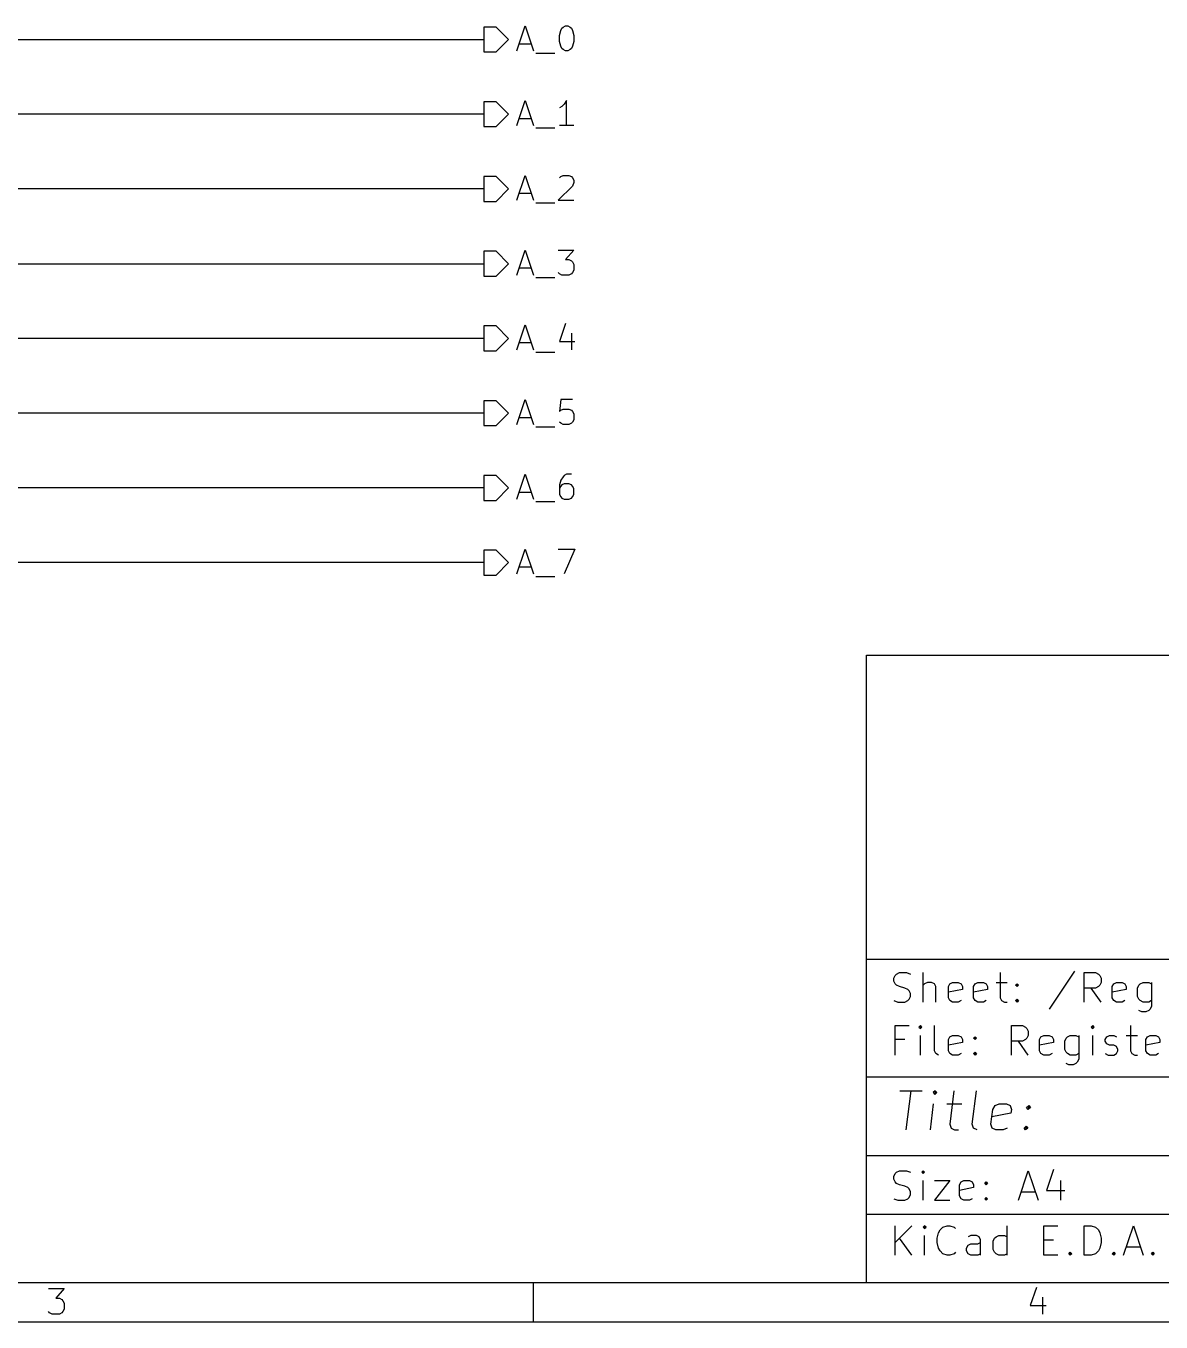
# Model space of a CAD drawing. Extents: x 0.4 to 11.3, y -7.9 to -0.4.
# Drawn here: x 5.281 to 7.56, y -7.874 to -5.273 of the extents above; entities that cross this region are included whole.
import ezdxf

# ---------------------------------------------------------------- set-up
doc = ezdxf.new("R2010")
doc.units = 0
doc.header["$MEASUREMENT"] = 0
for name, color, linetype in [('BROWN2', 54, 'CONTINUOUS'), ('GREEN3', 91, 'CONTINUOUS'), ('RED2', 1, 'CONTINUOUS')]:
    doc.layers.add(name, color=color, linetype=linetype)

msp = doc.modelspace()

# ---------------------------------------------------------------- linework, layer by layer
at = {"layer": 'BROWN2', "linetype": 'CONTINUOUS'}
for p, q in [((6.225, -5.275), (6.2, -5.275)), ((6.2, -5.275), (6.2, -5.325)), ((6.25, -5.3), (6.225, -5.275)), ((6.2664, -5.3228), (6.283, -5.2728)), ((6.283, -5.2728), (6.2997, -5.3228)), ((6.3545, -5.2823), (6.3568, -5.2776)), ((6.3568, -5.2776), (6.3592, -5.2752)), ((6.3592, -5.2752), (6.364, -5.2728)), ((6.364, -5.2728), (6.3688, -5.2728)), ((6.3688, -5.2728), (6.3735, -5.2752)), ((6.3735, -5.2752), (6.3759, -5.2776)), ((6.3759, -5.2776), (6.3783, -5.2823)), ((6.225, -5.325), (6.25, -5.3)), ((6.3521, -5.2919), (6.3545, -5.2823)), ((6.3521, -5.3038), (6.3521, -5.2919)), ((6.3545, -5.3133), (6.3521, -5.3038)), ((6.3783, -5.2823), (6.3807, -5.2919)), ((6.3807, -5.3038), (6.3783, -5.3133)), ((6.3807, -5.2919), (6.3807, -5.3038)), ((6.2, -5.325), (6.225, -5.325)), ((6.2711, -5.3085), (6.2949, -5.3085)), ((6.3045, -5.3276), (6.3426, -5.3276)), ((6.3568, -5.318), (6.3545, -5.3133)), ((6.3592, -5.3204), (6.3568, -5.318)), ((6.364, -5.3228), (6.3592, -5.3204)), ((6.3688, -5.3228), (6.364, -5.3228)), ((6.3735, -5.3204), (6.3688, -5.3228)), ((6.3759, -5.318), (6.3735, -5.3204)), ((6.3783, -5.3133), (6.3759, -5.318)), ((6.225, -5.425), (6.2, -5.425)), ((6.2, -5.425), (6.2, -5.475)), ((6.25, -5.45), (6.225, -5.425)), ((6.2664, -5.4728), (6.283, -5.4228)), ((6.283, -5.4228), (6.2997, -5.4728)), ((6.3568, -5.4347), (6.3521, -5.4371)), ((6.3616, -5.4299), (6.3568, -5.4347)), ((6.3664, -5.4228), (6.3616, -5.4299)), ((6.3664, -5.4728), (6.3664, -5.4228)), ((6.225, -5.475), (6.25, -5.45)), ((6.2711, -5.4585), (6.2949, -5.4585)), ((6.2, -5.475), (6.225, -5.475)), ((6.3045, -5.4776), (6.3426, -5.4776)), ((6.3807, -5.4728), (6.3521, -5.4728)), ((6.225, -5.575), (6.2, -5.575)), ((6.2, -5.575), (6.2, -5.625)), ((6.25, -5.6), (6.225, -5.575)), ((6.2664, -5.6228), (6.283, -5.5728)), ((6.283, -5.5728), (6.2997, -5.6228)), ((6.3521, -5.5776), (6.3545, -5.5752)), ((6.3545, -5.5752), (6.3592, -5.5728)), ((6.3592, -5.5728), (6.3711, -5.5728)), ((6.3711, -5.5728), (6.3759, -5.5752)), ((6.3759, -5.5752), (6.3783, -5.5776)), ((6.3783, -5.5776), (6.3807, -5.5823)), ((6.3807, -5.5871), (6.3783, -5.5942)), ((6.3807, -5.5823), (6.3807, -5.5871)), ((6.225, -5.625), (6.25, -5.6)), ((6.2711, -5.6085), (6.2949, -5.6085)), ((6.3783, -5.5942), (6.3497, -5.6228)), ((6.2, -5.625), (6.225, -5.625)), ((6.3045, -5.6276), (6.3426, -5.6276)), ((6.3497, -5.6228), (6.3807, -5.6228)), ((6.2664, -5.7728), (6.283, -5.7228)), ((6.283, -5.7228), (6.2997, -5.7728)), ((6.3497, -5.7228), (6.3807, -5.7228)), ((6.3807, -5.7228), (6.364, -5.7419)), ((6.225, -5.725), (6.2, -5.725)), ((6.2, -5.725), (6.2, -5.775)), ((6.25, -5.75), (6.225, -5.725)), ((6.364, -5.7419), (6.3711, -5.7419)), ((6.3711, -5.7419), (6.3759, -5.7442)), ((6.3759, -5.7442), (6.3783, -5.7466)), ((6.3783, -5.7466), (6.3807, -5.7514)), ((6.2, -5.775), (6.225, -5.775)), ((6.225, -5.775), (6.25, -5.75)), ((6.2711, -5.7585), (6.2949, -5.7585)), ((6.3521, -5.7704), (6.3497, -5.768)), ((6.3568, -5.7728), (6.3521, -5.7704)), ((6.3711, -5.7728), (6.3568, -5.7728)), ((6.3759, -5.7704), (6.3711, -5.7728)), ((6.3783, -5.768), (6.3759, -5.7704)), ((6.3807, -5.7633), (6.3783, -5.768)), ((6.3807, -5.7514), (6.3807, -5.7633)), ((6.3045, -5.7776), (6.3426, -5.7776)), ((6.225, -5.875), (6.2, -5.875)), ((6.2, -5.875), (6.2, -5.925)), ((6.25, -5.9), (6.225, -5.875)), ((6.2664, -5.9228), (6.283, -5.8728)), ((6.283, -5.8728), (6.2997, -5.9228)), ((6.364, -5.8704), (6.3521, -5.9061)), ((6.225, -5.925), (6.25, -5.9)), ((6.3759, -5.8895), (6.3759, -5.9228)), ((6.2, -5.925), (6.225, -5.925)), ((6.2711, -5.9085), (6.2949, -5.9085)), ((6.3045, -5.9276), (6.3426, -5.9276)), ((6.3521, -5.9061), (6.383, -5.9061)), ((6.225, -6.025), (6.2, -6.025)), ((6.2, -6.025), (6.2, -6.075)), ((6.25, -6.05), (6.225, -6.025)), ((6.2664, -6.0728), (6.283, -6.0228)), ((6.283, -6.0228), (6.2997, -6.0728)), ((6.3545, -6.0228), (6.3521, -6.0466)), ((6.3783, -6.0228), (6.3545, -6.0228)), ((6.225, -6.075), (6.25, -6.05)), ((6.2711, -6.0585), (6.2949, -6.0585)), ((6.3521, -6.0466), (6.3545, -6.0442)), ((6.3545, -6.0442), (6.3592, -6.0419)), ((6.3592, -6.0419), (6.3711, -6.0419)), ((6.3711, -6.0419), (6.3759, -6.0442)), ((6.3759, -6.0442), (6.3783, -6.0466)), ((6.3783, -6.0466), (6.3807, -6.0514)), ((6.3807, -6.0514), (6.3807, -6.0633)), ((6.2, -6.075), (6.225, -6.075)), ((6.3045, -6.0776), (6.3426, -6.0776)), ((6.3545, -6.0704), (6.3521, -6.068)), ((6.3592, -6.0728), (6.3545, -6.0704)), ((6.3711, -6.0728), (6.3592, -6.0728)), ((6.3759, -6.0704), (6.3711, -6.0728)), ((6.3783, -6.068), (6.3759, -6.0704)), ((6.3807, -6.0633), (6.3783, -6.068)), ((6.225, -6.175), (6.2, -6.175)), ((6.2, -6.175), (6.2, -6.225)), ((6.25, -6.2), (6.225, -6.175)), ((6.2664, -6.2228), (6.283, -6.1728)), ((6.283, -6.1728), (6.2997, -6.2228)), ((6.3545, -6.1847), (6.3521, -6.1942)), ((6.3592, -6.1776), (6.3545, -6.1847)), ((6.3616, -6.1752), (6.3592, -6.1776)), ((6.3664, -6.1728), (6.3616, -6.1752)), ((6.3759, -6.1728), (6.3664, -6.1728)), ((6.225, -6.225), (6.25, -6.2)), ((6.2711, -6.2085), (6.2949, -6.2085)), ((6.3521, -6.1942), (6.3521, -6.2133)), ((6.3545, -6.1966), (6.3521, -6.2014)), ((6.3521, -6.2133), (6.3545, -6.218)), ((6.3568, -6.1942), (6.3545, -6.1966)), ((6.3616, -6.1919), (6.3568, -6.1942)), ((6.3711, -6.1919), (6.3616, -6.1919)), ((6.3759, -6.1942), (6.3711, -6.1919)), ((6.3783, -6.1966), (6.3759, -6.1942)), ((6.3807, -6.2014), (6.3783, -6.1966)), ((6.3783, -6.218), (6.3807, -6.2133)), ((6.3807, -6.2133), (6.3807, -6.2014)), ((6.2, -6.225), (6.225, -6.225)), ((6.3045, -6.2276), (6.3426, -6.2276)), ((6.3545, -6.218), (6.3568, -6.2204)), ((6.3568, -6.2204), (6.3616, -6.2228)), ((6.3616, -6.2228), (6.3711, -6.2228)), ((6.3711, -6.2228), (6.3759, -6.2204)), ((6.3759, -6.2204), (6.3783, -6.218)), ((6.225, -6.325), (6.2, -6.325)), ((6.2, -6.325), (6.2, -6.375)), ((6.25, -6.35), (6.225, -6.325)), ((6.2664, -6.3728), (6.283, -6.3228)), ((6.283, -6.3228), (6.2997, -6.3728)), ((6.3497, -6.3228), (6.383, -6.3228)), ((6.383, -6.3228), (6.3616, -6.3728)), ((6.225, -6.375), (6.25, -6.35)), ((6.2711, -6.3585), (6.2949, -6.3585)), ((6.2, -6.375), (6.225, -6.375)), ((6.3045, -6.3776), (6.3426, -6.3776))]:
    msp.add_line(p, q, dxfattribs=at)
at = {"layer": 'GREEN3', "linetype": 'CONTINUOUS'}
for p, q in [((4.5, -5.3), (6.2, -5.3)), ((6.2, -5.45), (4.15, -5.45)), ((6.2, -5.6), (3.8, -5.6)), ((3.45, -5.75), (6.2, -5.75)), ((6.2, -5.9), (3.1, -5.9)), ((6.2, -6.05), (2.8, -6.05)), ((6.2, -6.2), (2.5, -6.2)), ((6.2, -6.35), (2.2, -6.35))]:
    msp.add_line(p, q, dxfattribs=at)
at = {"layer": 'RED2', "linetype": 'CONTINUOUS'}
for p, q in [((6.9686, -6.5357), (11.2206, -6.5357)), ((6.9686, -7.7956), (6.9686, -6.5357)), ((6.9686, -7.146), (11.2206, -7.146)), ((7.0231, -7.1842), (7.0259, -7.1786)), ((7.0259, -7.1786), (7.0287, -7.1758)), ((7.0287, -7.1758), (7.0343, -7.173)), ((7.0343, -7.173), (7.0484, -7.173)), ((7.0484, -7.173), (7.0568, -7.1758)), ((7.0821, -7.232), (7.0821, -7.173)), ((7.2368, -7.173), (7.2368, -7.2236)), ((7.3859, -7.1702), (7.3352, -7.2461)), ((7.4055, -7.232), (7.4055, -7.173)), ((7.4055, -7.173), (7.428, -7.173)), ((7.428, -7.173), (7.4337, -7.1758)), ((7.4337, -7.1758), (7.4365, -7.1786)), ((7.4365, -7.1786), (7.4393, -7.1842)), ((7.0231, -7.1898), (7.0231, -7.1842)), ((7.0259, -7.1955), (7.0231, -7.1898)), ((7.0287, -7.1983), (7.0259, -7.1955)), ((7.0343, -7.2011), (7.0287, -7.1983)), ((7.0456, -7.2039), (7.0343, -7.2011)), ((7.0512, -7.2067), (7.0456, -7.2039)), ((7.085, -7.1955), (7.0821, -7.1983)), ((7.0906, -7.1926), (7.085, -7.1955)), ((7.099, -7.1926), (7.0906, -7.1926)), ((7.1046, -7.1955), (7.099, -7.1926)), ((7.1075, -7.2011), (7.1046, -7.1955)), ((7.1075, -7.232), (7.1075, -7.2011)), ((7.1328, -7.2011), (7.1356, -7.1955)), ((7.1328, -7.2236), (7.1328, -7.2011)), ((7.1356, -7.1955), (7.1412, -7.1926)), ((7.1412, -7.1926), (7.1524, -7.1926)), ((7.1524, -7.1926), (7.1581, -7.1955)), ((7.1581, -7.1955), (7.1609, -7.2011)), ((7.1609, -7.2011), (7.1609, -7.2067)), ((7.1834, -7.2011), (7.1862, -7.1955)), ((7.1834, -7.2236), (7.1834, -7.2011)), ((7.1862, -7.1955), (7.1918, -7.1926)), ((7.1918, -7.1926), (7.2031, -7.1926)), ((7.2031, -7.1926), (7.2087, -7.1955)), ((7.2087, -7.1955), (7.2115, -7.2011)), ((7.2115, -7.2011), (7.2115, -7.2067)), ((7.2284, -7.1926), (7.2509, -7.1926)), ((7.2677, -7.1983), (7.2706, -7.1955)), ((7.2706, -7.2011), (7.2677, -7.1983)), ((7.2706, -7.1955), (7.2734, -7.1983)), ((7.2706, -7.1955), (7.2706, -7.2011)), ((7.2734, -7.1983), (7.2706, -7.2011)), ((7.428, -7.2039), (7.4055, -7.2039)), ((7.4393, -7.232), (7.4196, -7.2039)), ((7.4337, -7.2011), (7.428, -7.2039)), ((7.4365, -7.1983), (7.4337, -7.2011)), ((7.4393, -7.1926), (7.4365, -7.1983)), ((7.4393, -7.1842), (7.4393, -7.1926)), ((7.4618, -7.2011), (7.4646, -7.1955)), ((7.4618, -7.2236), (7.4618, -7.2011)), ((7.4646, -7.1955), (7.4702, -7.1926)), ((7.4702, -7.1926), (7.4815, -7.1926)), ((7.4815, -7.1926), (7.4871, -7.1955)), ((7.4871, -7.1955), (7.4899, -7.2011)), ((7.4899, -7.2011), (7.4899, -7.2067)), ((7.5124, -7.2039), (7.5152, -7.1983)), ((7.5124, -7.2208), (7.5124, -7.2039)), ((7.5152, -7.1983), (7.518, -7.1955)), ((7.518, -7.1955), (7.5236, -7.1926)), ((7.5236, -7.1926), (7.5349, -7.1926)), ((7.5349, -7.1926), (7.5405, -7.1955)), ((7.5405, -7.1926), (7.5405, -7.2405)), ((7.0231, -7.2292), (7.0315, -7.232)), ((7.0315, -7.232), (7.0456, -7.232)), ((7.0456, -7.232), (7.0512, -7.2292)), ((7.054, -7.2095), (7.0512, -7.2067)), ((7.0512, -7.2292), (7.054, -7.2264)), ((7.0568, -7.2151), (7.054, -7.2095)), ((7.054, -7.2264), (7.0568, -7.2208)), ((7.0568, -7.2208), (7.0568, -7.2151)), ((7.1609, -7.2067), (7.1328, -7.2123)), ((7.1356, -7.2292), (7.1328, -7.2236)), ((7.1412, -7.232), (7.1356, -7.2292)), ((7.1524, -7.232), (7.1412, -7.232)), ((7.1581, -7.2292), (7.1524, -7.232)), ((7.2115, -7.2067), (7.1834, -7.2123)), ((7.1862, -7.2292), (7.1834, -7.2236)), ((7.1918, -7.232), (7.1862, -7.2292)), ((7.2031, -7.232), (7.1918, -7.232)), ((7.2087, -7.2292), (7.2031, -7.232)), ((7.2368, -7.2236), (7.2396, -7.2292)), ((7.2396, -7.2292), (7.2452, -7.232)), ((7.2452, -7.232), (7.2509, -7.232)), ((7.2677, -7.2292), (7.2706, -7.2264)), ((7.2706, -7.232), (7.2677, -7.2292)), ((7.2706, -7.2264), (7.2734, -7.2292)), ((7.2706, -7.2264), (7.2706, -7.232)), ((7.2734, -7.2292), (7.2706, -7.232)), ((7.4899, -7.2067), (7.4618, -7.2123)), ((7.4646, -7.2292), (7.4618, -7.2236)), ((7.4702, -7.232), (7.4646, -7.2292)), ((7.4815, -7.232), (7.4702, -7.232)), ((7.4871, -7.2292), (7.4815, -7.232)), ((7.5152, -7.2264), (7.5124, -7.2208)), ((7.518, -7.2292), (7.5152, -7.2264)), ((7.5236, -7.232), (7.518, -7.2292)), ((7.5349, -7.232), (7.5236, -7.232)), ((7.5405, -7.2292), (7.5349, -7.232)), ((7.5208, -7.2517), (7.5152, -7.2489)), ((7.5293, -7.2517), (7.5208, -7.2517)), ((7.5349, -7.2489), (7.5293, -7.2517)), ((7.5377, -7.2461), (7.5349, -7.2489)), ((7.5405, -7.2405), (7.5377, -7.2461)), ((7.0259, -7.3383), (7.0259, -7.2793)), ((7.0259, -7.2793), (7.054, -7.2793)), ((7.0765, -7.2793), (7.0737, -7.2821)), ((7.0737, -7.2821), (7.0765, -7.2849)), ((7.0793, -7.2821), (7.0765, -7.2793)), ((7.0765, -7.2793), (7.0765, -7.2849)), ((7.0765, -7.2849), (7.0793, -7.2821)), ((7.1046, -7.3299), (7.1046, -7.2793)), ((7.2593, -7.3383), (7.2593, -7.2793)), ((7.2593, -7.2793), (7.2818, -7.2793)), ((7.2818, -7.2793), (7.2874, -7.2821)), ((7.2874, -7.2821), (7.2902, -7.2849)), ((7.4224, -7.2793), (7.4196, -7.2821)), ((7.4196, -7.2821), (7.4224, -7.2849)), ((7.4252, -7.2821), (7.4224, -7.2793)), ((7.4224, -7.2793), (7.4224, -7.2849)), ((7.4224, -7.2849), (7.4252, -7.2821)), ((7.4983, -7.2793), (7.4983, -7.3299)), ((7.0456, -7.3074), (7.0259, -7.3074)), ((7.0765, -7.3383), (7.0765, -7.2989)), ((7.1328, -7.3074), (7.1356, -7.3018)), ((7.1328, -7.3299), (7.1328, -7.3074)), ((7.1356, -7.3018), (7.1412, -7.2989)), ((7.1412, -7.2989), (7.1524, -7.2989)), ((7.1524, -7.2989), (7.1581, -7.3018)), ((7.1581, -7.3018), (7.1609, -7.3074)), ((7.1609, -7.3074), (7.1609, -7.313)), ((7.1834, -7.3046), (7.1862, -7.3018)), ((7.1862, -7.3074), (7.1834, -7.3046)), ((7.1862, -7.3018), (7.189, -7.3046)), ((7.1862, -7.3018), (7.1862, -7.3074)), ((7.189, -7.3046), (7.1862, -7.3074)), ((7.2818, -7.3102), (7.2593, -7.3102)), ((7.2931, -7.3383), (7.2734, -7.3102)), ((7.2874, -7.3074), (7.2818, -7.3102)), ((7.2902, -7.3046), (7.2874, -7.3074)), ((7.2902, -7.2849), (7.2931, -7.2905)), ((7.2931, -7.2989), (7.2902, -7.3046)), ((7.2931, -7.2905), (7.2931, -7.2989)), ((7.3156, -7.3074), (7.3184, -7.3018)), ((7.3156, -7.3299), (7.3156, -7.3074)), ((7.3184, -7.3018), (7.324, -7.2989)), ((7.324, -7.2989), (7.3352, -7.2989)), ((7.3352, -7.2989), (7.3409, -7.3018)), ((7.3409, -7.3018), (7.3437, -7.3074)), ((7.3437, -7.3074), (7.3437, -7.313)), ((7.3662, -7.3102), (7.369, -7.3046)), ((7.3662, -7.3271), (7.3662, -7.3102)), ((7.369, -7.3046), (7.3718, -7.3018)), ((7.3718, -7.3018), (7.3774, -7.2989)), ((7.3774, -7.2989), (7.3887, -7.2989)), ((7.3887, -7.2989), (7.3943, -7.3018)), ((7.3943, -7.2989), (7.3943, -7.3468)), ((7.4224, -7.3383), (7.4224, -7.2989)), ((7.4477, -7.3074), (7.4505, -7.3018)), ((7.4477, -7.3102), (7.4477, -7.3074)), ((7.4505, -7.3158), (7.4477, -7.3102)), ((7.4505, -7.3018), (7.4562, -7.2989)), ((7.4562, -7.2989), (7.4646, -7.2989)), ((7.4646, -7.2989), (7.4702, -7.3018)), ((7.4899, -7.2989), (7.5124, -7.2989)), ((7.5293, -7.3074), (7.5321, -7.3018)), ((7.5293, -7.3299), (7.5293, -7.3074)), ((7.5321, -7.3018), (7.5377, -7.2989)), ((7.5377, -7.2989), (7.549, -7.2989)), ((7.549, -7.2989), (7.5546, -7.3018)), ((7.5546, -7.3018), (7.5574, -7.3074)), ((7.5574, -7.3074), (7.5574, -7.313)), ((7.1075, -7.3355), (7.1046, -7.3299)), ((7.1131, -7.3383), (7.1075, -7.3355)), ((7.1609, -7.313), (7.1328, -7.3186)), ((7.1356, -7.3355), (7.1328, -7.3299)), ((7.1412, -7.3383), (7.1356, -7.3355)), ((7.1581, -7.3355), (7.1524, -7.3383)), ((7.1834, -7.3355), (7.1862, -7.3327)), ((7.1862, -7.3383), (7.1834, -7.3355)), ((7.1862, -7.3327), (7.189, -7.3355)), ((7.1862, -7.3327), (7.1862, -7.3383)), ((7.189, -7.3355), (7.1862, -7.3383)), ((7.3437, -7.313), (7.3156, -7.3186)), ((7.3184, -7.3355), (7.3156, -7.3299)), ((7.324, -7.3383), (7.3184, -7.3355)), ((7.3409, -7.3355), (7.3352, -7.3383)), ((7.369, -7.3327), (7.3662, -7.3271)), ((7.3718, -7.3355), (7.369, -7.3327)), ((7.3774, -7.3383), (7.3718, -7.3355)), ((7.3943, -7.3355), (7.3887, -7.3383)), ((7.4477, -7.3355), (7.4533, -7.3383)), ((7.4562, -7.3186), (7.4505, -7.3158)), ((7.4646, -7.3186), (7.4562, -7.3186)), ((7.4702, -7.3214), (7.4646, -7.3186)), ((7.4646, -7.3383), (7.4702, -7.3355)), ((7.473, -7.3271), (7.4702, -7.3214)), ((7.4702, -7.3355), (7.473, -7.3299)), ((7.473, -7.3299), (7.473, -7.3271)), ((7.4983, -7.3299), (7.5012, -7.3355)), ((7.5012, -7.3355), (7.5068, -7.3383)), ((7.5574, -7.313), (7.5293, -7.3186)), ((7.5321, -7.3355), (7.5293, -7.3299)), ((7.5377, -7.3383), (7.5321, -7.3355)), ((7.5546, -7.3355), (7.549, -7.3383)), ((7.1524, -7.3383), (7.1412, -7.3383)), ((7.3352, -7.3383), (7.324, -7.3383)), ((7.3746, -7.358), (7.369, -7.3552)), ((7.383, -7.358), (7.3746, -7.358)), ((7.3887, -7.3383), (7.3774, -7.3383)), ((7.3887, -7.3552), (7.383, -7.358)), ((7.3915, -7.3524), (7.3887, -7.3552)), ((7.3943, -7.3468), (7.3915, -7.3524)), ((7.4533, -7.3383), (7.4646, -7.3383)), ((7.5068, -7.3383), (7.5124, -7.3383)), ((7.549, -7.3383), (7.5377, -7.3383)), ((6.9686, -7.3822), (11.2206, -7.3822)), ((7.0352, -7.4099), (7.0802, -7.4099)), ((7.0478, -7.4886), (7.0577, -7.4099)), ((7.1064, -7.4099), (7.1022, -7.4137)), ((7.1022, -7.4137), (7.1055, -7.4174)), ((7.1064, -7.4099), (7.1055, -7.4174)), ((7.1055, -7.4174), (7.1097, -7.4137)), ((7.1097, -7.4137), (7.1064, -7.4099)), ((7.1439, -7.4099), (7.1355, -7.4774)), ((7.1805, -7.4774), (7.1889, -7.4099)), ((7.0966, -7.4886), (7.1031, -7.4362)), ((7.1294, -7.4362), (7.1594, -7.4362)), ((7.2217, -7.4474), (7.2264, -7.4399)), ((7.2264, -7.4399), (7.2344, -7.4362)), ((7.2344, -7.4362), (7.2494, -7.4362)), ((7.2494, -7.4362), (7.2564, -7.4399)), ((7.2564, -7.4399), (7.2592, -7.4474)), ((7.2897, -7.4436), (7.2939, -7.4399)), ((7.2939, -7.4399), (7.293, -7.4474)), ((7.2939, -7.4399), (7.2972, -7.4436)), ((7.218, -7.4774), (7.2217, -7.4474)), ((7.2583, -7.4549), (7.2199, -7.4624)), ((7.2592, -7.4474), (7.2583, -7.4549)), ((7.293, -7.4474), (7.2897, -7.4436)), ((7.2972, -7.4436), (7.293, -7.4474)), ((7.1355, -7.4774), (7.1383, -7.4849)), ((7.1383, -7.4849), (7.1453, -7.4886)), ((7.1453, -7.4886), (7.1528, -7.4886)), ((7.1833, -7.4849), (7.1805, -7.4774)), ((7.1903, -7.4886), (7.1833, -7.4849)), ((7.2208, -7.4849), (7.218, -7.4774)), ((7.2278, -7.4886), (7.2208, -7.4849)), ((7.2428, -7.4886), (7.2278, -7.4886)), ((7.2508, -7.4849), (7.2428, -7.4886)), ((7.2845, -7.4849), (7.2888, -7.4811)), ((7.2878, -7.4886), (7.2845, -7.4849)), ((7.2888, -7.4811), (7.2878, -7.4886)), ((7.292, -7.4849), (7.2878, -7.4886)), ((7.2888, -7.4811), (7.292, -7.4849)), ((6.9686, -7.5397), (11.2206, -7.5397)), ((7.3437, -7.5678), (7.3296, -7.61)), ((7.0231, -7.5819), (7.0259, -7.5762)), ((7.0231, -7.5875), (7.0231, -7.5819)), ((7.0259, -7.5931), (7.0231, -7.5875)), ((7.0259, -7.5762), (7.0287, -7.5734)), ((7.0287, -7.5959), (7.0259, -7.5931)), ((7.0287, -7.5734), (7.0343, -7.5706)), ((7.0343, -7.5987), (7.0287, -7.5959)), ((7.0343, -7.5706), (7.0484, -7.5706)), ((7.0484, -7.5706), (7.0568, -7.5734)), ((7.0821, -7.5706), (7.0793, -7.5734)), ((7.0793, -7.5734), (7.0821, -7.5762)), ((7.085, -7.5734), (7.0821, -7.5706)), ((7.0821, -7.5706), (7.0821, -7.5762)), ((7.0821, -7.5762), (7.085, -7.5734)), ((7.0821, -7.6297), (7.0821, -7.5903)), ((7.1046, -7.5903), (7.1356, -7.5903)), ((7.1356, -7.5903), (7.1046, -7.6297)), ((7.1553, -7.5987), (7.1581, -7.5931)), ((7.1581, -7.5931), (7.1637, -7.5903)), ((7.1637, -7.5903), (7.1749, -7.5903)), ((7.1749, -7.5903), (7.1806, -7.5931)), ((7.1806, -7.5931), (7.1834, -7.5987)), ((7.2059, -7.5959), (7.2087, -7.5931)), ((7.2087, -7.5987), (7.2059, -7.5959)), ((7.2087, -7.5931), (7.2115, -7.5959)), ((7.2087, -7.5931), (7.2087, -7.5987)), ((7.2115, -7.5959), (7.2087, -7.5987)), ((7.2734, -7.6297), (7.2931, -7.5706)), ((7.2931, -7.5706), (7.3127, -7.6297)), ((7.3577, -7.5903), (7.3577, -7.6297)), ((7.0456, -7.6015), (7.0343, -7.5987)), ((7.0512, -7.6043), (7.0456, -7.6015)), ((7.054, -7.6072), (7.0512, -7.6043)), ((7.0568, -7.6128), (7.054, -7.6072)), ((7.054, -7.624), (7.0568, -7.6184)), ((7.0568, -7.6184), (7.0568, -7.6128)), ((7.1553, -7.6212), (7.1553, -7.5987)), ((7.1834, -7.6043), (7.1553, -7.61)), ((7.1581, -7.6268), (7.1553, -7.6212)), ((7.1834, -7.5987), (7.1834, -7.6043)), ((7.279, -7.6128), (7.3071, -7.6128)), ((7.3296, -7.61), (7.3662, -7.61)), ((7.0231, -7.6268), (7.0315, -7.6297)), ((7.0315, -7.6297), (7.0456, -7.6297)), ((7.0456, -7.6297), (7.0512, -7.6268)), ((7.0512, -7.6268), (7.054, -7.624)), ((7.1046, -7.6297), (7.1356, -7.6297)), ((7.1637, -7.6297), (7.1581, -7.6268)), ((7.1749, -7.6297), (7.1637, -7.6297)), ((7.1806, -7.6268), (7.1749, -7.6297)), ((7.2059, -7.6268), (7.2087, -7.624)), ((7.2087, -7.6297), (7.2059, -7.6268)), ((7.2087, -7.624), (7.2115, -7.6268)), ((7.2087, -7.624), (7.2087, -7.6297)), ((7.2115, -7.6268), (7.2087, -7.6297)), ((6.9686, -7.6578), (11.2206, -7.6578)), ((7.0259, -7.7399), (7.0259, -7.6808)), ((7.0596, -7.6808), (7.0259, -7.7146)), ((7.085, -7.6808), (7.0821, -7.6836)), ((7.0821, -7.6836), (7.085, -7.6865)), ((7.0878, -7.6836), (7.085, -7.6808)), ((7.085, -7.6808), (7.085, -7.6865)), ((7.085, -7.6865), (7.0878, -7.6836)), ((7.1103, -7.7061), (7.1131, -7.6949)), ((7.1131, -7.6949), (7.1159, -7.6893)), ((7.1159, -7.6893), (7.1215, -7.6836)), ((7.1215, -7.6836), (7.13, -7.6808)), ((7.13, -7.6808), (7.1356, -7.6808)), ((7.1356, -7.6808), (7.144, -7.6836)), ((7.144, -7.6836), (7.1468, -7.6865)), ((7.2509, -7.7399), (7.2509, -7.6808)), ((7.324, -7.7399), (7.324, -7.6808)), ((7.324, -7.6808), (7.3521, -7.6808)), ((7.4055, -7.7399), (7.4055, -7.6808)), ((7.4055, -7.6808), (7.4196, -7.6808)), ((7.4196, -7.6808), (7.428, -7.6836)), ((7.428, -7.6836), (7.4337, -7.6893)), ((7.4337, -7.6893), (7.4365, -7.6949)), ((7.4365, -7.6949), (7.4393, -7.7061)), ((7.4843, -7.7399), (7.504, -7.6808)), ((7.504, -7.6808), (7.5236, -7.7399)), ((7.0596, -7.7399), (7.0343, -7.7061)), ((7.085, -7.7399), (7.085, -7.7005)), ((7.1103, -7.7146), (7.1103, -7.7061)), ((7.1131, -7.7258), (7.1103, -7.7146)), ((7.1159, -7.7315), (7.1131, -7.7258)), ((7.1693, -7.7258), (7.1721, -7.7202)), ((7.1693, -7.7315), (7.1693, -7.7258)), ((7.1778, -7.7005), (7.1721, -7.7033)), ((7.1721, -7.7202), (7.1778, -7.7174)), ((7.189, -7.7005), (7.1778, -7.7005)), ((7.1778, -7.7174), (7.1918, -7.7174)), ((7.1946, -7.7033), (7.189, -7.7005)), ((7.1918, -7.7174), (7.1974, -7.7146)), ((7.1974, -7.709), (7.1946, -7.7033)), ((7.1974, -7.7399), (7.1974, -7.709)), ((7.2228, -7.7118), (7.2256, -7.7061)), ((7.2228, -7.7286), (7.2228, -7.7118)), ((7.2256, -7.7061), (7.2284, -7.7033)), ((7.2284, -7.7033), (7.234, -7.7005)), ((7.234, -7.7005), (7.2452, -7.7005)), ((7.2452, -7.7005), (7.2509, -7.7033)), ((7.324, -7.709), (7.3437, -7.709)), ((7.4365, -7.7258), (7.4337, -7.7315)), ((7.4393, -7.7146), (7.4365, -7.7258)), ((7.4393, -7.7061), (7.4393, -7.7146)), ((7.4899, -7.723), (7.518, -7.723)), ((7.1215, -7.7371), (7.1159, -7.7315)), ((7.13, -7.7399), (7.1215, -7.7371)), ((7.1356, -7.7399), (7.13, -7.7399)), ((7.144, -7.7371), (7.1356, -7.7399)), ((7.1468, -7.7343), (7.144, -7.7371)), ((7.1721, -7.7371), (7.1693, -7.7315)), ((7.1778, -7.7399), (7.1721, -7.7371)), ((7.1918, -7.7399), (7.1778, -7.7399)), ((7.1974, -7.7371), (7.1918, -7.7399)), ((7.2256, -7.7343), (7.2228, -7.7286)), ((7.2284, -7.7371), (7.2256, -7.7343)), ((7.234, -7.7399), (7.2284, -7.7371)), ((7.2452, -7.7399), (7.234, -7.7399)), ((7.2509, -7.7371), (7.2452, -7.7399)), ((7.3521, -7.7399), (7.324, -7.7399)), ((7.3746, -7.7371), (7.3774, -7.7343)), ((7.3774, -7.7399), (7.3746, -7.7371)), ((7.3774, -7.7343), (7.3802, -7.7371)), ((7.3774, -7.7343), (7.3774, -7.7399)), ((7.3802, -7.7371), (7.3774, -7.7399)), ((7.4196, -7.7399), (7.4055, -7.7399)), ((7.428, -7.7371), (7.4196, -7.7399)), ((7.4337, -7.7315), (7.428, -7.7371)), ((7.4618, -7.7371), (7.4646, -7.7343)), ((7.4646, -7.7399), (7.4618, -7.7371)), ((7.4646, -7.7343), (7.4674, -7.7371)), ((7.4646, -7.7343), (7.4646, -7.7399)), ((7.4674, -7.7371), (7.4646, -7.7399)), ((7.5405, -7.7371), (7.5433, -7.7343)), ((7.5433, -7.7399), (7.5405, -7.7371)), ((7.5433, -7.7343), (7.5461, -7.7371)), ((7.5433, -7.7343), (7.5433, -7.7399)), ((7.5461, -7.7371), (7.5433, -7.7399)), ((11.2206, -7.7956), (0.4724, -7.7956)), ((6.2992, -7.7956), (6.2992, -7.8743)), ((11.2206, -7.7956), (6.9686, -7.7956)), ((5.3262, -7.8071), (5.3578, -7.8071)), ((5.3578, -7.8071), (5.3408, -7.8266)), ((5.3408, -7.8266), (5.3481, -7.8266)), ((5.3481, -7.8266), (5.353, -7.8291)), ((5.353, -7.8291), (5.3554, -7.8315)), ((7.3093, -7.8047), (7.2971, -7.8412)), ((7.3215, -7.8242), (7.3215, -7.8583)), ((5.3286, -7.8559), (5.3262, -7.8534)), ((5.3335, -7.8583), (5.3286, -7.8559)), ((5.353, -7.8559), (5.3481, -7.8583)), ((5.3554, -7.8534), (5.353, -7.8559)), ((5.3554, -7.8315), (5.3578, -7.8364)), ((5.3578, -7.8486), (5.3554, -7.8534)), ((5.3578, -7.8364), (5.3578, -7.8486)), ((7.2971, -7.8412), (7.3288, -7.8412)), ((11.2993, -7.8743), (0.3937, -7.8743)), ((5.3481, -7.8583), (5.3335, -7.8583))]:
    msp.add_line(p, q, dxfattribs=at)

doc.saveas('drawing.dxf')
